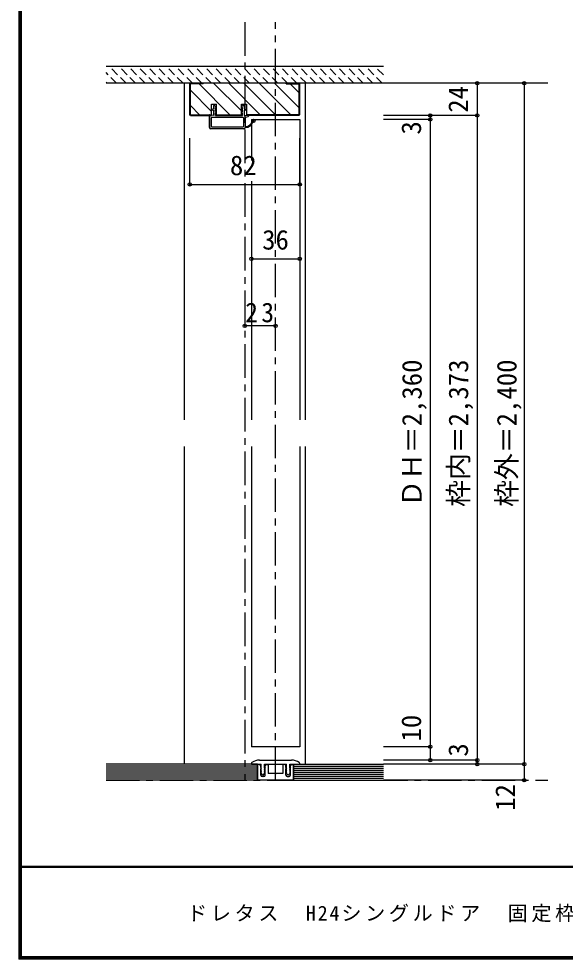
# Model space of a CAD drawing. Units: millimetres at full size, sheet at 1:5. Extents: x -973 to 977, y -718 to 696.
# Drawn here: x -973 to -566, y -701 to 0 of the extents above; entities that cross this region are included whole.
import ezdxf
from ezdxf.enums import TextEntityAlignment as Align

# ---------------------------------------------------------------- set-up
doc = ezdxf.new("R2010")
doc.units = ezdxf.units.MM
doc.header["$LTSCALE"] = 5
doc.header["$PDMODE"] = 32
doc.header["$PDSIZE"] = 2.5
doc.linetypes.add('CHAIN1', pattern=[8, 5, -1, 1, -1])
doc.linetypes.add('DASHED1', pattern=[1.8, 1.2, -0.6])
for name, color, linetype in [('0-0_補助線', 7, 'Continuous'), ('0-1_通り芯', 4, 'CHAIN1'), ('0-3_仕上げ', 7, 'Continuous'), ('0-4_枠', 3, 'Continuous'), ('0-6_扉', 6, 'Continuous'), ('0-7_金物', 7, 'Continuous'), ('0-B_寸法', 4, 'Continuous'), ('0-C_ハッチ', 4, 'DASHED1'), ('F-1_枠', 6, 'Continuous'), ('F-A_文字', 7, 'Continuous')]:
    doc.layers.add(name, color=color, linetype=linetype)
doc.styles.add('ＭＳ ゴシック', font='')
doc.styles.get('ＭＳ ゴシック').set_extended_font_data('MS Gothic')

# ---------------------------------------------------------------- blocks, each defined once
blk = doc.blocks.new('2')
at = {"layer": '0-0_補助線'}
for p, q in [((-9.846, -9.622), (-9.846, 15.078)), ((-8.846, 16.078), (0.354, 16.078)), ((-8.846, 15.878), (0.637, 15.878)), ((-8.446, 14.378), (-8.446, -8.922)), ((-8.146, 14.678), (-1.546, 14.678)), ((-1.246, 14.378), (-1.246, -8.922)), ((0.154, 11.653), (2.154, 11.653)), ((0.154, 11.653), (0.154, -8.497)), ((2.154, 10.953), (2.154, 11.653)), ((3.154, 11.653), (2.512, 10.83)), ((3.154, 11.653), (6.154, 11.653)), ((4.154, 13.753), (4.154, 13.053)), ((5.154, 13.053), (4.512, 13.876)), ((7.154, 13.053), (5.154, 13.053)), ((6.154, 10.953), (6.154, 11.653)), ((7.558, 12.258), (6.516, 10.835)), ((-1.48, -10.622), (-8.846, -10.622)), ((-1.546, -9.222), (-8.146, -9.222)), ((-1.189, -10.85), (-0.732, -12.694)), ((0.354, -12.922), (-0.441, -12.922)), ((0.154, -8.497), (2.154, -8.497)), ((4.154, -9.897), (0.154, -9.897)), ((0.154, -9.897), (0.154, -10.622)), ((0.154, -10.622), (0.645, -12.548)), ((2.154, -7.797), (2.154, -8.497)), ((3.154, -8.497), (2.512, -7.674)), ((3.154, -8.497), (6.154, -8.497)), ((4.154, -10.597), (4.154, -9.897)), ((5.154, -9.897), (4.512, -10.72)), ((7.154, -9.897), (5.154, -9.897)), ((6.154, -7.797), (6.154, -8.497)), ((7.558, -9.101), (6.516, -7.679))]:
    blk.add_line(p, q, dxfattribs=at)
for points in [[(-9.646, 15.078), (-9.646, -9.622), (-9.846, -9.622)], [(4.154, 13.053), (0.154, 13.053), (0.649, 15.723)]]:
    blk.add_lwpolyline(points, dxfattribs=at)
for centre, radius, start, end in [((-8.846, 15.078), 1, 90, 180), ((-8.846, 15.078), 0.8, 90, 180), ((-8.146, 14.378), 0.3, 90, 180), ((-1.546, 14.378), 0.3, 0, 90), ((0.354, 15.778), 0.3, 349.49875, 90), ((2.354, 10.953), 0.2, 180, 322.03043), ((4.354, 13.753), 0.2, 37.96957, 180), ((6.354, 10.953), 0.2, 180, 323.78053), ((7.154, 12.553), 0.5, 323.78053, 90), ((-8.846, -9.622), 1, 180, 270), ((-2.846, -10.72), 6, 179.06153, 259.29815), ((-8.146, -8.922), 0.3, 180, 270), ((-2.846, -10.72), 5.3, 178.93757, 259.29815), ((-1.546, -8.922), 0.3, 270, 0), ((-1.48, -10.922), 0.3, 13.9282, 90), ((-0.441, -12.622), 0.3, 193.9282, 270), ((0.354, -12.622), 0.3, 270, 14.29438), ((2.354, -7.797), 0.2, 37.96957, 180), ((4.354, -10.597), 0.2, 180, 322.03043), ((6.354, -7.797), 0.2, 36.21947, 180), ((7.154, -9.397), 0.5, 270, 36.21947), ((-3.896, -16.272), 0.35, 259.29815, 79.29815)]:
    blk.add_arc(centre, radius, start, end, dxfattribs=at)
blk.add_point((-3.896, -16.622), dxfattribs=at)

msp = doc.modelspace()

# ---------------------------------------------------------------- linework, layer by layer
at = {"layer": '0-1_通り芯'}
for p, q in [((-804.976, -2.5), (-804.976, -567.5)), ((-781.976, -567.5), (-781.976, -2.5)), ((-701.619, -48), (-908.333, -48)), ((-908.333, -567.5), (-579.119, -567.5))]:
    msp.add_line(p, q, dxfattribs=at)
at = {"layer": '0-3_仕上げ', "color": 2}
for p, q in [((-795.476, -555.5), (-908.333, -555.5)), ((-795.476, -567.5), (-795.476, -555.5)), ((-768.476, -567.5), (-768.476, -555.5)), ((-768.476, -555.5), (-701.619, -555.5)), ((-795.476, -567.5), (-908.333, -567.5)), ((-768.476, -567.5), (-701.619, -567.5))]:
    msp.add_line(p, q, dxfattribs=at)
at = {"layer": '0-3_仕上げ'}
for p, q in [((-795.476, -557), (-908.333, -557)), ((-795.476, -558.5), (-908.333, -558.5)), ((-795.476, -560), (-908.333, -560)), ((-768.476, -557), (-701.619, -557)), ((-768.476, -558.5), (-701.619, -558.5)), ((-768.476, -560), (-701.619, -560)), ((-795.476, -561.5), (-908.333, -561.5)), ((-795.476, -563), (-908.333, -563)), ((-795.476, -564.5), (-908.333, -564.5)), ((-795.476, -566), (-908.333, -566)), ((-768.476, -561.5), (-701.619, -561.5)), ((-768.476, -563), (-701.619, -563)), ((-768.476, -564.5), (-701.619, -564.5)), ((-768.476, -566), (-701.619, -566))]:
    msp.add_line(p, q, dxfattribs=at)
at = {"layer": '0-4_枠', "color": 4}
for p, q in [((-849.976, -48), (-849.976, -298.75)), ((-759.976, -48), (-759.976, -298.75)), ((-849.976, -318.75), (-849.976, -555.5)), ((-759.976, -318.75), (-759.976, -555.5))]:
    msp.add_line(p, q, dxfattribs=at)
at = {"layer": '0-4_枠'}
for p, q in [((-845.976, -71.293), (-845.976, -48)), ((-835.976, -48.5), (-845.476, -48.5)), ((-835.976, -48.5), (-835.976, -48)), ((-773.976, -48.5), (-773.976, -48)), ((-773.976, -48.5), (-764.476, -48.5)), ((-763.976, -71.293), (-763.976, -48)), ((-829.726, -72), (-829.726, -63.5)), ((-829.726, -63.5), (-826.026, -63.5)), ((-826.026, -72), (-826.026, -63.5)), ((-807.426, -72), (-807.426, -63.5)), ((-807.426, -63.5), (-803.726, -63.5)), ((-803.726, -63.5), (-803.726, -72)), ((-845.269, -72), (-845.976, -71.293)), ((-845.269, -72), (-829.726, -72)), ((-845.062, -71.5), (-829.726, -71.5)), ((-826.026, -71.5), (-807.426, -71.5)), ((-826.026, -72), (-807.426, -72)), ((-764.89, -71.5), (-803.726, -71.5)), ((-764.683, -72), (-803.726, -72)), ((-764.683, -72), (-763.976, -71.293))]:
    msp.add_line(p, q, dxfattribs=at)
for points in [[(-845.062, -71.5), (-845.476, -71.086), (-845.476, -48.5)], [(-764.89, -71.5), (-764.476, -71.086), (-764.476, -48.5)]]:
    msp.add_lwpolyline(points, dxfattribs=at)
at = {"layer": '0-6_扉'}
for p, q in [((-799.976, -75), (-799.976, -105.69)), ((-799.976, -75), (-763.976, -75)), ((-763.976, -75), (-763.976, -298.75)), ((-799.976, -120.922), (-799.976, -298.75)), ((-799.976, -318.75), (-799.976, -542.5)), ((-763.976, -318.75), (-763.976, -542.5)), ((-763.976, -542.5), (-799.976, -542.5))]:
    msp.add_line(p, q, dxfattribs=at)
at = {"layer": '0-7_金物'}
for p, q in [((-793.976, -552.5), (-769.976, -552.5)), ((-799.976, -555.5), (-799.976, -555.017)), ((-799.976, -555.5), (-792.626, -555.5)), ((-795.476, -567.5), (-795.476, -555.8)), ((-794.026, -555.8), (-795.476, -555.8)), ((-795.376, -555.8), (-795.376, -567.5)), ((-793.026, -558.05), (-793.026, -556.8)), ((-793.026, -558.05), (-792.819, -558.396)), ((-793.026, -559.05), (-792.819, -558.704)), ((-793.026, -563.8), (-793.026, -559.05)), ((-792.626, -558.5), (-792.833, -558.846)), ((-792.626, -559.5), (-792.833, -559.154)), ((-792.626, -560), (-792.833, -560.346)), ((-792.626, -561), (-792.833, -560.654)), ((-792.626, -558.5), (-792.626, -555.5)), ((-792.626, -560), (-792.626, -559.5)), ((-790.126, -555.5), (-773.826, -555.5)), ((-790.126, -558.5), (-790.126, -555.5)), ((-790.126, -558.5), (-789.919, -558.846)), ((-790.126, -560), (-789.919, -560.346)), ((-790.126, -561), (-789.919, -560.654)), ((-789.726, -558.05), (-789.933, -558.396)), ((-789.726, -559.05), (-789.933, -558.704)), ((-789.726, -558.05), (-789.726, -556.8)), ((-789.726, -563.8), (-789.726, -559.05)), ((-788.726, -555.8), (-787.376, -555.8)), ((-787.376, -555.8), (-787.376, -562.5)), ((-776.576, -555.8), (-776.576, -562.5)), ((-775.226, -555.8), (-776.576, -555.8)), ((-774.226, -558.05), (-774.226, -556.8)), ((-774.226, -558.05), (-774.019, -558.396)), ((-774.226, -559.05), (-774.019, -558.704)), ((-774.226, -563.8), (-774.226, -559.05)), ((-773.826, -558.5), (-774.033, -558.846)), ((-773.826, -560), (-774.033, -560.346)), ((-773.826, -561), (-774.033, -560.654)), ((-773.826, -558.5), (-773.826, -555.5)), ((-771.326, -555.5), (-763.976, -555.5)), ((-771.326, -558.5), (-771.326, -555.5)), ((-771.326, -558.5), (-771.119, -558.846)), ((-771.326, -559.5), (-771.119, -559.154)), ((-771.326, -560), (-771.326, -559.5)), ((-771.326, -560), (-771.119, -560.346)), ((-771.326, -561), (-771.119, -560.654)), ((-770.926, -558.05), (-771.133, -558.396)), ((-770.926, -559.05), (-771.133, -558.704)), ((-770.926, -558.05), (-770.926, -556.8)), ((-770.926, -563.8), (-770.926, -559.05)), ((-769.926, -555.8), (-768.476, -555.8)), ((-768.576, -555.8), (-768.576, -567.5)), ((-768.476, -567.5), (-768.476, -555.8)), ((-763.976, -555.5), (-763.976, -555.017)), ((-768.476, -567.5), (-795.476, -567.5)), ((-792.626, -561.5), (-792.833, -561.846)), ((-791.743, -563.34), (-792.796, -562.204)), ((-792.626, -561), (-792.626, -561.5)), ((-790.726, -564.8), (-792.026, -564.8)), ((-791.009, -563.34), (-789.956, -562.204)), ((-790.126, -561.5), (-790.126, -561)), ((-790.126, -561.5), (-789.919, -561.846)), ((-782.476, -562.5), (-787.376, -562.5)), ((-781.976, -563), (-782.476, -562.5)), ((-781.976, -563), (-781.476, -562.5)), ((-776.576, -562.5), (-781.476, -562.5)), ((-773.826, -561.5), (-774.033, -561.846)), ((-772.943, -563.34), (-773.996, -562.204)), ((-773.826, -561.5), (-773.826, -561)), ((-773.226, -564.8), (-771.926, -564.8)), ((-772.209, -563.34), (-771.156, -562.204)), ((-771.326, -561), (-771.326, -561.5)), ((-771.326, -561.5), (-771.119, -561.846))]:
    msp.add_line(p, q, dxfattribs=at)
for points in [[(-790.126, -560), (-790.126, -559.5), (-789.919, -559.154)], [(-773.826, -560), (-773.826, -559.5), (-774.033, -559.154)]]:
    msp.add_lwpolyline(points, dxfattribs=at)
for centre, radius, start, end in [((-793.976, -562.5), 10, 90, 123.74899), ((-769.976, -562.5), 10, 56.25101, 90), ((-798.976, -555.017), 1, 123.74899, 180), ((-794.026, -556.8), 1, 0, 90), ((-792.576, -559), 0.3, 149.05365, 210.94635), ((-792.576, -560.5), 0.3, 149.05365, 210.94635), ((-793.076, -558.55), 0.3, 329.05368, 30.94635), ((-789.676, -558.55), 0.3, 149.05365, 210.94632), ((-790.176, -559), 0.3, 329.05365, 30.94632), ((-790.176, -560.5), 0.3, 329.05365, 30.94632), ((-788.726, -556.8), 1, 90, 180), ((-775.226, -556.8), 1, 0, 90), ((-773.776, -559), 0.3, 149.05366, 210.94634), ((-773.776, -560.5), 0.3, 149.05366, 210.94634), ((-774.276, -558.55), 0.3, 329.05368, 30.94635), ((-770.876, -558.55), 0.3, 149.05365, 210.94632), ((-771.376, -559), 0.3, 329.05365, 30.94635), ((-771.376, -560.5), 0.3, 329.05365, 30.94635), ((-769.926, -556.8), 1, 90, 180), ((-764.976, -555.017), 1, 0, 56.25101), ((-792.026, -563.8), 1, 180, 270), ((-792.576, -562), 0.3, 149.05362, 222.83826), ((-791.376, -563), 0.5, 222.83826, 317.16174), ((-790.726, -563.8), 1, 270, 0), ((-790.176, -562), 0.3, 317.16174, 30.94632), ((-773.226, -563.8), 1, 180, 270), ((-773.776, -562), 0.3, 149.0537, 222.83827), ((-772.576, -563), 0.5, 222.83827, 317.16174), ((-771.926, -563.8), 1, 270, 0), ((-771.376, -562), 0.3, 317.16174, 30.94638)]:
    msp.add_arc(centre, radius, start, end, dxfattribs=at)
at = {"layer": '0-B_寸法', "color": 2}
for p, q in [((-701.619, -35.5), (-908.333, -35.5)), ((-701.619, -48), (-908.333, -48))]:
    msp.add_line(p, q, dxfattribs=at)
at = {"layer": '0-B_寸法', "linetype": 'DASHED1'}
for p, q in [((-900.447, -48), (-908.333, -40.114)), ((-893.376, -48), (-905.876, -35.5)), ((-886.305, -48), (-898.805, -35.5)), ((-879.234, -48), (-891.734, -35.5)), ((-872.163, -48), (-884.663, -35.5)), ((-865.092, -48), (-877.592, -35.5)), ((-858.021, -48), (-870.521, -35.5)), ((-850.95, -48), (-863.45, -35.5)), ((-843.879, -48), (-856.379, -35.5)), ((-836.808, -48), (-849.308, -35.5)), ((-829.736, -48), (-842.236, -35.5)), ((-822.665, -48), (-835.165, -35.5)), ((-815.594, -48), (-828.094, -35.5)), ((-808.523, -48), (-821.023, -35.5)), ((-801.452, -48), (-813.952, -35.5)), ((-794.381, -48), (-806.881, -35.5)), ((-787.31, -48), (-799.81, -35.5)), ((-780.239, -48), (-792.739, -35.5)), ((-773.168, -48), (-785.668, -35.5)), ((-766.097, -48), (-778.597, -35.5)), ((-759.026, -48), (-771.526, -35.5)), ((-751.955, -48), (-764.455, -35.5)), ((-744.884, -48), (-757.384, -35.5)), ((-737.813, -48), (-750.313, -35.5)), ((-730.742, -48), (-743.242, -35.5)), ((-723.67, -48), (-736.17, -35.5)), ((-716.599, -48), (-729.099, -35.5)), ((-709.528, -48), (-722.028, -35.5)), ((-702.457, -48), (-714.957, -35.5)), ((-701.619, -41.767), (-707.886, -35.5)), ((-907.518, -48), (-908.333, -47.185))]:
    msp.add_line(p, q, dxfattribs=at)
at = {"layer": '0-B_寸法', "linetype": 'CHAIN1'}
msp.add_line((-579.119, -48), (-908.333, -48), dxfattribs=at)
at = {"layer": '0-B_寸法'}
for p, q in [((-596.619, -48), (-701.619, -48)), ((-631.619, -48), (-631.619, -555.5)), ((-596.619, -48), (-596.619, -567.5)), ((-631.619, -72), (-701.619, -72)), ((-666.619, -75), (-701.619, -75)), ((-666.619, -72), (-666.619, -552.5)), ((-845.976, -123.422), (-845.976, -88.9)), ((-763.976, -123.422), (-763.976, -88.9)), ((-845.976, -123.422), (-763.976, -123.422)), ((-799.976, -178.882), (-763.976, -178.882)), ((-781.976, -228.882), (-804.976, -228.882)), ((-666.619, -542.5), (-701.619, -542.5)), ((-631.619, -552.5), (-701.619, -552.5)), ((-631.619, -555.5), (-631.619, -552.5)), ((-596.619, -555.5), (-701.619, -555.5)), ((-631.619, -555.5), (-701.619, -555.5)), ((-596.619, -567.5), (-701.619, -567.5))]:
    msp.add_line(p, q, dxfattribs=at)
at = {"layer": '0-B_寸法', "color": 7}
for p in [(-631.619, -48), (-596.619, -48), (-666.619, -72), (-666.619, -75), (-631.619, -72), (-845.976, -123.422), (-763.976, -123.422), (-799.976, -178.882), (-763.976, -178.882), (-804.976, -228.882), (-781.976, -228.882), (-666.619, -542.5), (-666.619, -552.5), (-631.619, -552.5), (-631.619, -555.5), (-596.619, -555.5), (-596.619, -567.5)]:
    msp.add_point(p, dxfattribs=at)
at = {"layer": '0-C_ハッチ', "linetype": 'Continuous'}
for p, q in [((-838.947, -48.5), (-815.947, -71.5)), ((-828.133, -48), (-807.426, -68.707)), ((-816.819, -48), (-793.319, -71.5)), ((-805.505, -48), (-782.005, -71.5)), ((-794.192, -48), (-770.692, -71.5)), ((-782.878, -48), (-764.476, -66.402)), ((-771.064, -48.5), (-764.476, -55.088)), ((-845.476, -53.284), (-829.726, -69.034)), ((-845.476, -64.598), (-838.574, -71.5))]:
    msp.add_line(p, q, dxfattribs=at)
at = {"layer": 'F-1_枠'}
for p, q in [((-973.347, 695.833), (-973.347, -700.833)), ((-972.514, 695.833), (-972.514, -700.833)), ((-971.68, 695.833), (-971.68, -700.833)), ((976.653, -631.667), (-973.347, -631.667)), ((976.653, -632.5), (-973.347, -632.5)), ((976.653, -699.167), (-973.347, -699.167)), ((976.653, -700), (-973.347, -700)), ((976.653, -700.833), (-973.347, -700.833))]:
    msp.add_line(p, q, dxfattribs=at)

# ---------------------------------------------------------------- block references
at = {"layer": '0-0_補助線', "rotation": 90}
msp.add_blockref('2', (-815.148, -72.154), dxfattribs=at)

# ---------------------------------------------------------------- texts
at = {"layer": '0-B_寸法', "color": 7, "style": 'ＭＳ ゴシック'}
for s, p in [('24', (-634.119, -70)), ('3', (-669.119, -86.25)), ('ＤＨ＝2,360', (-668.656, -363.75)), ('枠内＝2,373', (-633.976, -363.75)), ('枠外＝2,400', (-597.962, -363.75)), ('10', (-669.119, -538.6)), ('3', (-634.119, -549.851)), ('12', (-599.119, -590.268))]:
    msp.add_text(s, height=14.66, rotation=90, dxfattribs=at).set_placement(p, align=Align.BOTTOM_LEFT)
for s, p in [('82', (-815.976, -120.922)), ('36', (-791.976, -176.382))]:
    msp.add_text(s, height=14.66, dxfattribs=at).set_placement(p, align=Align.BOTTOM_LEFT)
at = {"layer": '0-B_寸法', "color": 7, "insert": (-804.601, -226.382), "char_height": 14.66, "attachment_point": 7, "style": 'ＭＳ ゴシック'}
msp.add_mtext('\\T1.27;\\W0.95;23', dxfattribs=at)
at = {"layer": 'F-A_文字', "insert": (-847.938, -673.333), "char_height": 11, "attachment_point": 7, "style": 'ＭＳ ゴシック'}
msp.add_mtext('\\T1.18;ドレタス\u3000H24シングルドア\u3000固定枠90㎜幅\u3000隠し丁番\u3000通気仕様\u30003方枠＋樹脂下枠', dxfattribs=at)

doc.saveas('drawing.dxf')
